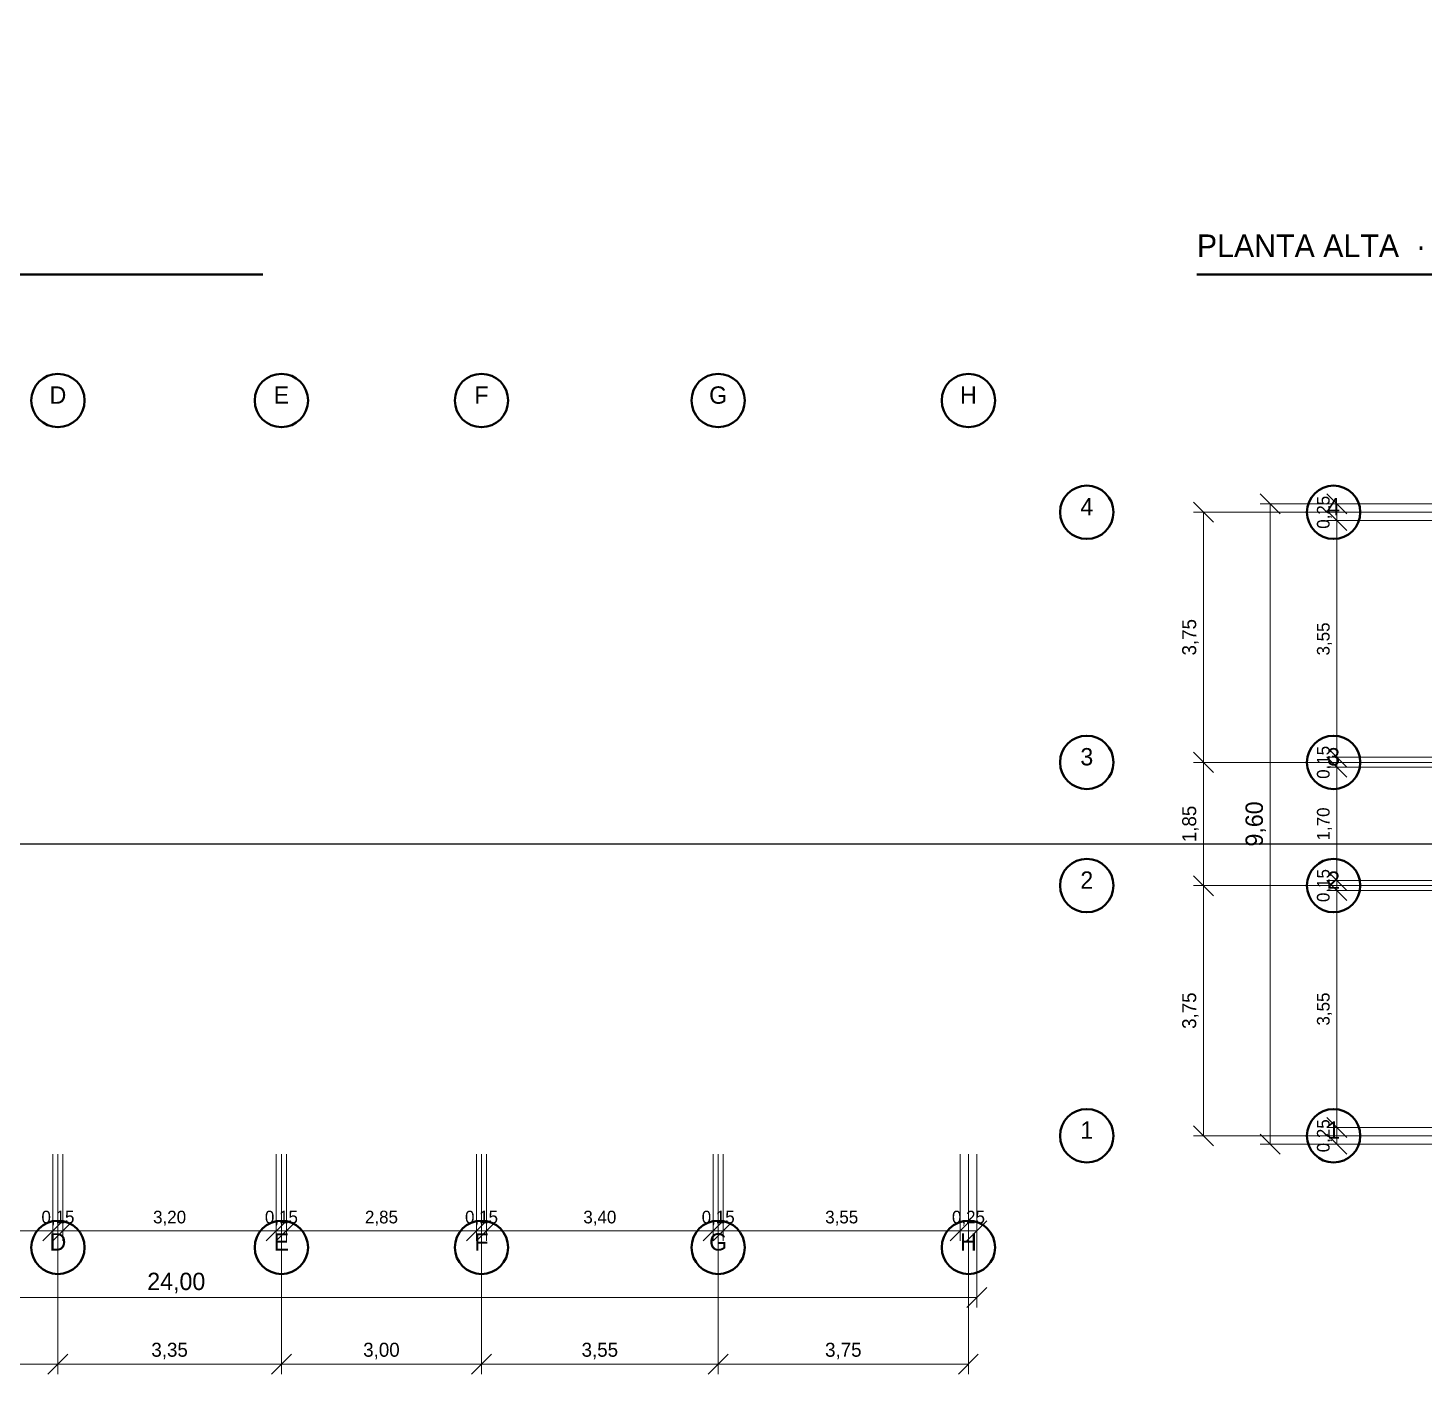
# Model space of a CAD drawing. Header units: metres. Extents: x -8 to 108, y -41 to 108.
# Drawn here: x 10.14 to 20.6, y -11.98 to -1.88 of the extents above; entities that cross this region are included whole.
import ezdxf
from ezdxf.enums import TextEntityAlignment as Align

# ---------------------------------------------------------------- set-up
doc = ezdxf.new("R2010")
doc.units = ezdxf.units.M
for name, color, linetype, lineweight in [('cota', 7, 'CONTINUOUS', 13), ('cota-texto', 7, 'CONTINUOUS', 5), ('marco-fino', 7, 'CONTINUOUS', 25), ('marco-medio', 7, 'CONTINUOUS', 40), ('texto', 7, 'CONTINUOUS', 5)]:
    doc.layers.add(name, color=color, linetype=linetype, lineweight=lineweight)

msp = doc.modelspace()

# ---------------------------------------------------------------- linework, layer by layer
at = {"layer": 'cota'}
for p, q in [((18.875, -5.438), (19.025, -5.588)), ((19.375, -5.375), (19.525, -5.525)), ((19.875, -5.375), (20.025, -5.525)), ((20.675, -5.513), (18.875, -5.513)), ((18.95, -7.388), (18.95, -5.513)), ((20.675, -5.45), (19.375, -5.45)), ((19.45, -10.25), (19.45, -5.45)), ((20.675, -5.45), (19.875, -5.45)), ((19.875, -5.5), (20.025, -5.65)), ((19.875, -5.5), (20.025, -5.65)), ((19.95, -5.575), (19.95, -5.45)), ((20.675, -5.575), (19.875, -5.575)), ((20.675, -5.575), (19.875, -5.575)), ((19.95, -7.35), (19.95, -5.575)), ((18.875, -7.312), (19.025, -7.463)), ((18.875, -7.312), (19.025, -7.463)), ((19.875, -7.275), (20.025, -7.425)), ((19.875, -7.275), (20.025, -7.425)), ((20.675, -7.388), (18.875, -7.388)), ((20.675, -7.388), (18.875, -7.388)), ((18.95, -8.312), (18.95, -7.388)), ((19.875, -7.35), (20.025, -7.5)), ((20.675, -7.35), (19.875, -7.35)), ((19.875, -7.35), (20.025, -7.5)), ((20.675, -7.35), (19.875, -7.35)), ((20.675, -7.425), (19.875, -7.425)), ((20.675, -7.425), (19.875, -7.425)), ((19.95, -7.425), (19.95, -7.35)), ((19.95, -8.275), (19.95, -7.425)), ((18.875, -8.238), (19.025, -8.388)), ((18.875, -8.238), (19.025, -8.388)), ((19.875, -8.2), (20.025, -8.35)), ((19.875, -8.2), (20.025, -8.35)), ((20.675, -8.312), (18.875, -8.312)), ((20.675, -8.312), (18.875, -8.312)), ((18.95, -10.188), (18.95, -8.312)), ((19.875, -8.275), (20.025, -8.425)), ((20.675, -8.275), (19.875, -8.275)), ((19.875, -8.275), (20.025, -8.425)), ((20.675, -8.275), (19.875, -8.275)), ((20.675, -8.35), (19.875, -8.35)), ((20.675, -8.35), (19.875, -8.35)), ((19.95, -8.35), (19.95, -8.275)), ((19.95, -10.125), (19.95, -8.35)), ((18.875, -10.113), (19.025, -10.263)), ((19.875, -10.05), (20.025, -10.2)), ((19.875, -10.05), (20.025, -10.2)), ((20.675, -10.125), (19.875, -10.125)), ((20.675, -10.125), (19.875, -10.125)), ((19.95, -10.25), (19.95, -10.125)), ((20.675, -10.188), (18.875, -10.188)), ((19.375, -10.175), (19.525, -10.325)), ((20.675, -10.25), (19.375, -10.25)), ((19.875, -10.175), (20.025, -10.325)), ((20.675, -10.25), (19.875, -10.25)), ((10.325, -10.325), (10.325, -10.975)), ((10.325, -10.325), (10.325, -10.975)), ((10.363, -10.325), (10.363, -11.975)), ((10.363, -10.325), (10.363, -11.975)), ((10.4, -10.325), (10.4, -10.975)), ((10.4, -10.325), (10.4, -10.975)), ((12, -10.325), (12, -10.975)), ((12, -10.325), (12, -10.975)), ((12.038, -10.325), (12.038, -11.975)), ((12.038, -10.325), (12.038, -11.975)), ((12.075, -10.325), (12.075, -10.975)), ((12.075, -10.325), (12.075, -10.975)), ((13.5, -10.325), (13.5, -10.975)), ((13.5, -10.325), (13.5, -10.975)), ((13.538, -10.325), (13.538, -11.975)), ((13.538, -10.325), (13.538, -11.975)), ((13.575, -10.325), (13.575, -10.975)), ((13.575, -10.325), (13.575, -10.975)), ((15.275, -10.325), (15.275, -10.975)), ((15.275, -10.325), (15.275, -10.975)), ((15.312, -10.325), (15.312, -11.975)), ((15.312, -10.325), (15.312, -11.975)), ((15.35, -10.325), (15.35, -10.975)), ((15.35, -10.325), (15.35, -10.975)), ((17.125, -10.325), (17.125, -10.975)), ((17.125, -10.325), (17.125, -10.975)), ((17.188, -10.325), (17.188, -11.975)), ((17.25, -10.325), (17.25, -11.475)), ((17.25, -10.325), (17.25, -10.975)), ((10.25, -10.975), (10.4, -10.825)), ((10.25, -10.975), (10.4, -10.825)), ((10.325, -10.975), (10.475, -10.825)), ((10.325, -10.975), (10.475, -10.825)), ((11.925, -10.975), (12.075, -10.825)), ((11.925, -10.975), (12.075, -10.825)), ((12, -10.975), (12.15, -10.825)), ((12, -10.975), (12.15, -10.825)), ((13.425, -10.975), (13.575, -10.825)), ((13.425, -10.975), (13.575, -10.825)), ((13.5, -10.975), (13.65, -10.825)), ((13.5, -10.975), (13.65, -10.825)), ((15.2, -10.975), (15.35, -10.825)), ((15.2, -10.975), (15.35, -10.825)), ((15.275, -10.975), (15.425, -10.825)), ((15.275, -10.975), (15.425, -10.825)), ((17.05, -10.975), (17.2, -10.825)), ((17.05, -10.975), (17.2, -10.825)), ((17.175, -10.975), (17.325, -10.825)), ((8.725, -10.9), (10.325, -10.9)), ((10.325, -10.9), (10.4, -10.9)), ((10.4, -10.9), (12, -10.9)), ((12, -10.9), (12.075, -10.9)), ((12.075, -10.9), (13.5, -10.9)), ((13.5, -10.9), (13.575, -10.9)), ((13.575, -10.9), (15.275, -10.9)), ((15.275, -10.9), (15.35, -10.9)), ((15.35, -10.9), (17.125, -10.9)), ((17.125, -10.9), (17.25, -10.9)), ((5.25, -11.4), (17.25, -11.4)), ((17.175, -11.475), (17.325, -11.325)), ((10.288, -11.975), (10.438, -11.825)), ((10.288, -11.975), (10.438, -11.825)), ((11.963, -11.975), (12.113, -11.825)), ((11.963, -11.975), (12.113, -11.825)), ((13.463, -11.975), (13.613, -11.825)), ((13.463, -11.975), (13.613, -11.825)), ((15.238, -11.975), (15.388, -11.825)), ((15.238, -11.975), (15.388, -11.825)), ((17.113, -11.975), (17.262, -11.825)), ((8.688, -11.9), (10.363, -11.9)), ((10.363, -11.9), (12.038, -11.9)), ((12.038, -11.9), (13.538, -11.9)), ((13.538, -11.9), (15.312, -11.9)), ((15.312, -11.9), (17.188, -11.9))]:
    msp.add_line(p, q, dxfattribs=at)
at = {"layer": 'marco-fino'}
msp.add_lwpolyline([(-8, -8), (108, -8), (108, 108), (-8, 108)], close=True, dxfattribs=at)
at = {"layer": 'marco-medio'}
for p, q in [((3.4, -3.73), (11.9, -3.73)), ((18.9, -3.73), (27.4, -3.73))]:
    msp.add_line(p, q, dxfattribs=at)
for centre in [(10.363, -4.675), (12.038, -4.675), (13.538, -4.675), (15.312, -4.675), (17.188, -4.675), (18.075, -5.513), (19.925, -5.513), (18.075, -7.388), (19.925, -7.388), (18.075, -8.312), (19.925, -8.312), (18.075, -10.188), (19.925, -10.188), (10.363, -11.025), (12.038, -11.025), (13.538, -11.025), (15.312, -11.025), (17.188, -11.025)]:
    msp.add_circle(centre, 0.2, dxfattribs=at)

# ---------------------------------------------------------------- texts
at = {"layer": 'cota-texto'}
for s, height, p in [('0,25', 0.095, (19.895, -5.513)), ('3,75', 0.105, (18.895, -6.45)), ('3,55', 0.095, (19.895, -6.463)), ('0,15', 0.095, (19.895, -7.388)), ('1,85', 0.105, (18.895, -7.85)), ('9,60', 0.13, (19.395, -7.85)), ('1,70', 0.095, (19.895, -7.85)), ('0,15', 0.095, (19.895, -8.312)), ('3,75', 0.105, (18.895, -9.25)), ('3,55', 0.095, (19.895, -9.238)), ('0,25', 0.095, (19.895, -10.188))]:
    msp.add_text(s, height=height, rotation=90, dxfattribs=at).set_placement(p, align=Align.CENTER)
for s, height, p in [('0,15', 0.095, (10.363, -10.845)), ('3,20', 0.095, (11.2, -10.845)), ('0,15', 0.095, (12.038, -10.845)), ('2,85', 0.095, (12.788, -10.845)), ('0,15', 0.095, (13.538, -10.845)), ('3,40', 0.095, (14.425, -10.845)), ('0,15', 0.095, (15.312, -10.845)), ('3,55', 0.095, (16.238, -10.845)), ('0,25', 0.095, (17.188, -10.845)), ('24,00', 0.13, (11.25, -11.345)), ('3,35', 0.105, (11.2, -11.845)), ('3,00', 0.105, (12.788, -11.845)), ('3,55', 0.105, (14.425, -11.845)), ('3,75', 0.105, (16.25, -11.845))]:
    msp.add_text(s, height=height, dxfattribs=at).set_placement(p, align=Align.CENTER)
at = {"layer": 'texto'}
msp.add_text('PLANTA ALTA  ·  N.P.T. +3,25', height=0.17, dxfattribs=at).set_placement((18.9, -3.6))
for s, p in [('D', (10.363, -4.699)), ('E', (12.038, -4.699)), ('F', (13.538, -4.699)), ('G', (15.312, -4.699)), ('H', (17.188, -4.699)), ('4', (18.075, -5.536)), ('4', (19.925, -5.536)), ('3', (18.075, -7.411)), ('3', (19.925, -7.411)), ('2', (18.075, -8.336)), ('2', (19.925, -8.336)), ('1', (18.075, -10.211)), ('1', (19.925, -10.211)), ('D', (10.363, -11.049)), ('E', (12.038, -11.049)), ('F', (13.538, -11.049)), ('G', (15.312, -11.049)), ('H', (17.188, -11.049))]:
    msp.add_text(s, height=0.13, dxfattribs=at).set_placement(p, align=Align.CENTER)

doc.saveas('drawing.dxf')
